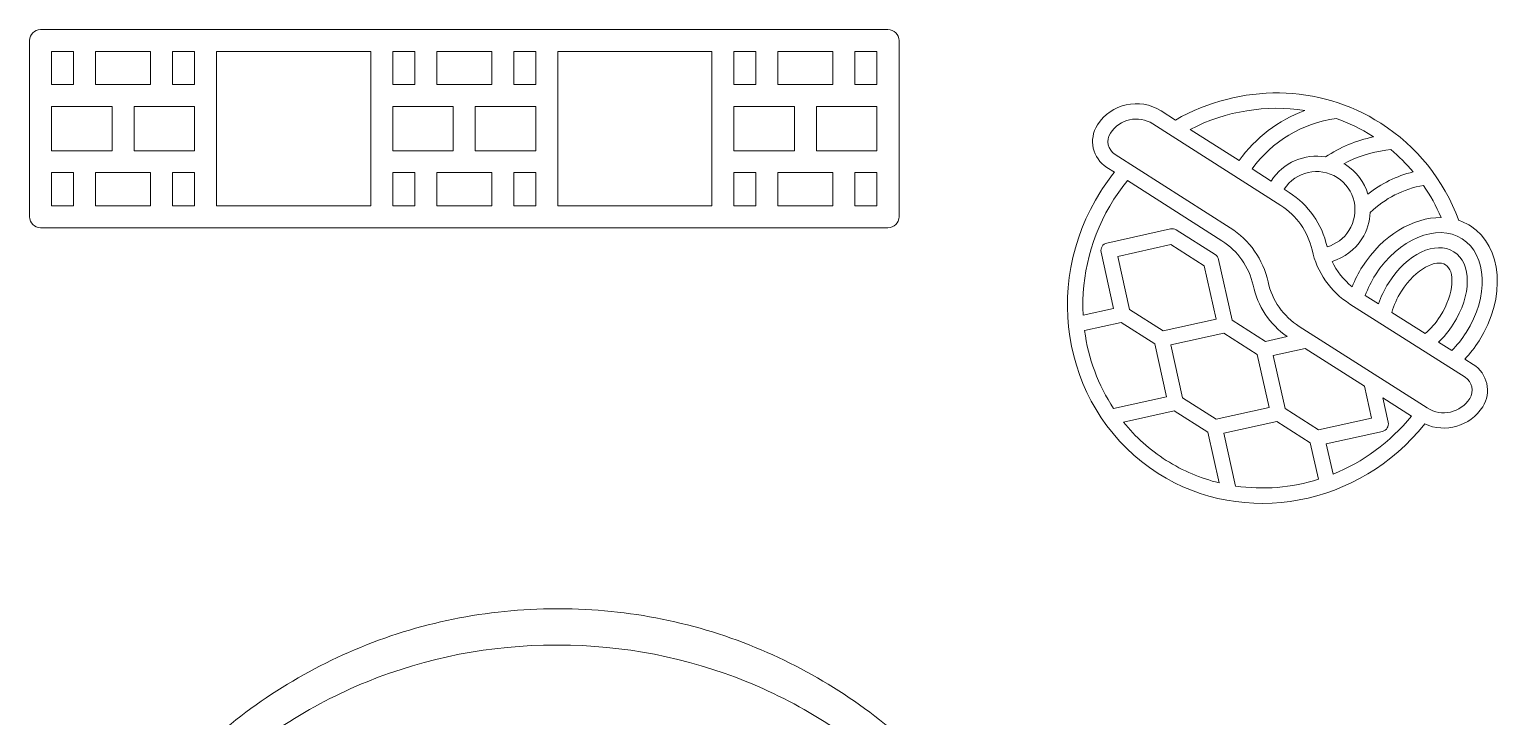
# Model space of a CAD drawing. Header units: millimetres. Extents: x -561 to 595, y -2347 to -7.
# Drawn here: x -484.3 to -48, y -209.4 to -6.5 of the extents above; entities that cross this region are included whole.
import ezdxf

# ---------------------------------------------------------------- set-up
doc = ezdxf.new("R2010")
doc.units = ezdxf.units.MM
doc.header["$MEASUREMENT"] = 0
doc.layers.add('Calque 1', color=7, linetype='Continuous', lineweight=0)

msp = doc.modelspace()

# ---------------------------------------------------------------- linework, layer by layer
at = {"layer": 'Calque 1'}
for points, knots in [([(-230.67, -6.51), (-230.67, -6.51), (-331.41, -6.51), (-331.41, -6.51), (-331.41, -6.51), (-331.42, -6.51), (-331.43, -6.51), (-331.44, -6.51), (-331.46, -6.51), (-331.47, -6.51), (-331.47, -6.51), (-481.04, -6.51), (-481.04, -6.51), (-482.84, -6.51), (-484.29, -7.97), (-484.29, -9.75), (-484.29, -9.75), (-484.29, -61.79), (-484.29, -61.79), (-484.29, -63.58), (-482.83, -65.03), (-481.04, -65.03), (-481.04, -65.03), (-481.03, -65.03), (-481.03, -65.03), (-481.03, -65.03), (-425.76, -65.03), (-425.76, -65.03), (-425.76, -65.03), (-425.76, -65.03), (-425.76, -65.03), (-425.76, -65.03), (-419.25, -65.03), (-419.25, -65.03), (-419.25, -65.03), (-419.25, -65.03), (-419.25, -65.03), (-419.25, -65.03), (-393.24, -65.03), (-393.24, -65.03), (-393.24, -65.03), (-393.24, -65.03), (-393.24, -65.03), (-393.24, -65.03), (-386.75, -65.03), (-386.75, -65.03), (-386.75, -65.03), (-337.97, -65.03), (-337.97, -65.03), (-337.97, -65.03), (-331.91, -65.03), (-331.91, -65.03), (-331.9, -65.03), (-331.9, -65.03), (-331.89, -65.03), (-331.89, -65.03), (-324.96, -65.03), (-324.96, -65.03), (-324.96, -65.03), (-324.96, -65.04), (-324.96, -65.04), (-324.96, -65.04), (-318.46, -65.04), (-318.46, -65.04), (-318.46, -65.04), (-318.46, -65.03), (-318.46, -65.03), (-318.46, -65.03), (-292.45, -65.03), (-292.45, -65.03), (-292.45, -65.03), (-292.45, -65.04), (-292.45, -65.04), (-292.45, -65.04), (-285.95, -65.04), (-285.95, -65.04), (-285.95, -65.04), (-237.17, -65.04), (-237.17, -65.04), (-237.17, -65.04), (-230.67, -65.04), (-230.67, -65.04), (-228.88, -65.04), (-227.42, -63.58), (-227.42, -61.79), (-227.42, -61.79), (-227.42, -9.76), (-227.42, -9.76), (-227.42, -7.97), (-228.88, -6.51), (-230.67, -6.51)], [0, 0, 0, 0, 1, 1, 1, 2, 2, 2, 3, 3, 3, 4, 4, 4, 5, 5, 5, 6, 6, 6, 7, 7, 7, 8, 8, 8, 9, 9, 9, 10, 10, 10, 11, 11, 11, 12, 12, 12, 13, 13, 13, 14, 14, 14, 15, 15, 15, 16, 16, 16, 17, 17, 17, 18, 18, 18, 19, 19, 19, 20, 20, 20, 21, 21, 21, 22, 22, 22, 23, 23, 23, 24, 24, 24, 25, 25, 25, 26, 26, 26, 27, 27, 27, 28, 28, 28, 29, 29, 29, 30, 30, 30, 30]), ([(-477.78, -13.01), (-477.78, -13.01), (-471.28, -13.01), (-471.28, -13.01), (-471.28, -13.01), (-471.28, -22.77), (-471.28, -22.77), (-471.28, -22.77), (-477.78, -22.77), (-477.78, -22.77), (-477.78, -22.77), (-477.78, -13.01), (-477.78, -13.01)], [0, 0, 0, 0, 1, 1, 1, 2, 2, 2, 3, 3, 3, 4, 4, 4, 4]), ([(-464.78, -13.01), (-464.78, -13.01), (-448.52, -13.01), (-448.52, -13.01), (-448.52, -13.01), (-448.52, -22.77), (-448.52, -22.77), (-448.52, -22.77), (-464.78, -22.77), (-464.78, -22.77), (-464.78, -22.77), (-464.78, -13.01), (-464.78, -13.01)], [0, 0, 0, 0, 1, 1, 1, 2, 2, 2, 3, 3, 3, 4, 4, 4, 4]), ([(-442.02, -13.01), (-442.02, -13.01), (-435.52, -13.01), (-435.52, -13.01), (-435.52, -13.01), (-435.52, -22.77), (-435.52, -22.77), (-435.52, -22.77), (-442.02, -22.77), (-442.02, -22.77), (-442.02, -22.77), (-442.02, -13.01), (-442.02, -13.01)], [0, 0, 0, 0, 1, 1, 1, 2, 2, 2, 3, 3, 3, 4, 4, 4, 4]), ([(-383.49, -58.53), (-383.49, -58.53), (-429.01, -58.53), (-429.01, -58.53), (-429.01, -58.53), (-429.01, -13.01), (-429.01, -13.01), (-429.01, -13.01), (-383.49, -13.01), (-383.49, -13.01), (-383.49, -13.01), (-383.49, -58.53), (-383.49, -58.53)], [0, 0, 0, 0, 1, 1, 1, 2, 2, 2, 3, 3, 3, 4, 4, 4, 4]), ([(-376.99, -13.01), (-376.99, -13.01), (-370.48, -13.01), (-370.48, -13.01), (-370.48, -13.01), (-370.48, -22.77), (-370.48, -22.77), (-370.48, -22.77), (-376.99, -22.77), (-376.99, -22.77), (-376.99, -22.77), (-376.99, -13.01), (-376.99, -13.01)], [0, 0, 0, 0, 1, 1, 1, 2, 2, 2, 3, 3, 3, 4, 4, 4, 4]), ([(-363.98, -13.01), (-363.98, -13.01), (-347.73, -13.01), (-347.73, -13.01), (-347.73, -13.01), (-347.73, -22.77), (-347.73, -22.77), (-347.73, -22.77), (-363.98, -22.77), (-363.98, -22.77), (-363.98, -22.77), (-363.98, -13.01), (-363.98, -13.01)], [0, 0, 0, 0, 1, 1, 1, 2, 2, 2, 3, 3, 3, 4, 4, 4, 4]), ([(-341.22, -13.01), (-341.22, -13.01), (-334.72, -13.01), (-334.72, -13.01), (-334.72, -13.01), (-334.72, -22.77), (-334.72, -22.77), (-334.72, -22.77), (-341.22, -22.77), (-341.22, -22.77), (-341.22, -22.77), (-341.22, -13.01), (-341.22, -13.01)], [0, 0, 0, 0, 1, 1, 1, 2, 2, 2, 3, 3, 3, 4, 4, 4, 4]), ([(-282.69, -58.53), (-282.69, -58.53), (-328.21, -58.53), (-328.21, -58.53), (-328.21, -58.53), (-328.21, -13.01), (-328.21, -13.01), (-328.21, -13.01), (-282.69, -13.01), (-282.69, -13.01), (-282.69, -13.01), (-282.69, -58.53), (-282.69, -58.53)], [0, 0, 0, 0, 1, 1, 1, 2, 2, 2, 3, 3, 3, 4, 4, 4, 4]), ([(-276.19, -13.01), (-276.19, -13.01), (-269.68, -13.01), (-269.68, -13.01), (-269.68, -13.01), (-269.68, -22.77), (-269.68, -22.77), (-269.68, -22.77), (-276.19, -22.77), (-276.19, -22.77), (-276.19, -22.77), (-276.19, -13.01), (-276.19, -13.01)], [0, 0, 0, 0, 1, 1, 1, 2, 2, 2, 3, 3, 3, 4, 4, 4, 4]), ([(-263.18, -13.01), (-263.18, -13.01), (-246.93, -13.01), (-246.93, -13.01), (-246.93, -13.01), (-246.93, -22.77), (-246.93, -22.77), (-246.93, -22.77), (-263.18, -22.77), (-263.18, -22.77), (-263.18, -22.77), (-263.18, -13.01), (-263.18, -13.01)], [0, 0, 0, 0, 1, 1, 1, 2, 2, 2, 3, 3, 3, 4, 4, 4, 4]), ([(-240.42, -13.01), (-240.42, -13.01), (-233.92, -13.01), (-233.92, -13.01), (-233.92, -13.01), (-233.92, -22.77), (-233.92, -22.77), (-233.92, -22.77), (-240.42, -22.77), (-240.42, -22.77), (-240.42, -22.77), (-240.42, -13.01), (-240.42, -13.01)], [0, 0, 0, 0, 1, 1, 1, 2, 2, 2, 3, 3, 3, 4, 4, 4, 4]), ([(-166.02, -47.23), (-166.02, -47.23), (-166.02, -47.23), (-166.02, -47.23), (-166.02, -47.23), (-163.77, -48.66), (-163.77, -48.66), (-165.18, -50.44), (-166.54, -52.27), (-167.77, -54.19), (-185.91, -82.69), (-178.34, -120.1), (-150.89, -137.57), (-125.55, -153.7), (-91.33, -147.23), (-72.09, -122.99), (-66.01, -125.75), (-58.66, -123.7), (-54.98, -117.92), (-52.29, -113.69), (-53.54, -108.07), (-57.76, -105.38), (-57.76, -105.38), (-60.23, -103.81), (-60.23, -103.81), (-58.68, -102.17), (-57.26, -100.38), (-56.02, -98.42), (-47.95, -85.75), (-49.12, -70.52), (-58.62, -64.48), (-59.71, -63.78), (-60.87, -63.26), (-62.07, -62.86), (-66.49, -50.89), (-74.4, -40.98), (-85.08, -34.18), (-103.33, -22.57), (-126.44, -22.26), (-145.75, -33.23), (-145.75, -33.23), (-150.01, -30.52), (-150.01, -30.52), (-156.34, -26.49), (-164.77, -28.36), (-168.81, -34.69), (-171.5, -38.92), (-170.25, -44.54), (-166.02, -47.23)], [0, 0, 0, 0, 1, 1, 1, 2, 2, 2, 3, 3, 3, 4, 4, 4, 5, 5, 5, 6, 6, 6, 7, 7, 7, 8, 8, 8, 9, 9, 9, 10, 10, 10, 11, 11, 11, 12, 12, 12, 13, 13, 13, 14, 14, 14, 15, 15, 15, 16, 16, 16, 16]), ([(-459.9, -29.26), (-459.9, -29.26), (-459.9, -42.28), (-459.9, -42.28), (-459.9, -42.28), (-477.78, -42.28), (-477.78, -42.28), (-477.78, -42.28), (-477.78, -29.26), (-477.78, -29.26), (-477.78, -29.26), (-459.9, -29.26), (-459.9, -29.26)], [0, 0, 0, 0, 1, 1, 1, 2, 2, 2, 3, 3, 3, 4, 4, 4, 4]), ([(-435.52, -42.28), (-435.52, -42.28), (-453.39, -42.28), (-453.39, -42.28), (-453.39, -42.28), (-453.39, -29.26), (-453.39, -29.26), (-453.39, -29.26), (-435.52, -29.26), (-435.52, -29.26), (-435.52, -29.26), (-435.52, -42.28), (-435.52, -42.28)], [0, 0, 0, 0, 1, 1, 1, 2, 2, 2, 3, 3, 3, 4, 4, 4, 4]), ([(-376.99, -29.26), (-376.99, -29.26), (-359.1, -29.26), (-359.1, -29.26), (-359.1, -29.26), (-359.1, -42.28), (-359.1, -42.28), (-359.1, -42.28), (-376.99, -42.28), (-376.99, -42.28), (-376.99, -42.28), (-376.99, -29.26), (-376.99, -29.26)], [0, 0, 0, 0, 1, 1, 1, 2, 2, 2, 3, 3, 3, 4, 4, 4, 4]), ([(-334.72, -42.28), (-334.72, -42.28), (-352.6, -42.28), (-352.6, -42.28), (-352.6, -42.28), (-352.6, -29.26), (-352.6, -29.26), (-352.6, -29.26), (-334.72, -29.26), (-334.72, -29.26), (-334.72, -29.26), (-334.72, -42.28), (-334.72, -42.28)], [0, 0, 0, 0, 1, 1, 1, 2, 2, 2, 3, 3, 3, 4, 4, 4, 4]), ([(-276.19, -29.26), (-276.19, -29.26), (-258.31, -29.26), (-258.31, -29.26), (-258.31, -29.26), (-258.31, -42.28), (-258.31, -42.28), (-258.31, -42.28), (-276.19, -42.28), (-276.19, -42.28), (-276.19, -42.28), (-276.19, -29.26), (-276.19, -29.26)], [0, 0, 0, 0, 1, 1, 1, 2, 2, 2, 3, 3, 3, 4, 4, 4, 4]), ([(-233.92, -42.28), (-233.92, -42.28), (-251.8, -42.28), (-251.8, -42.28), (-251.8, -42.28), (-251.8, -29.26), (-251.8, -29.26), (-251.8, -29.26), (-233.92, -29.26), (-233.92, -29.26), (-233.92, -29.26), (-233.92, -42.28), (-233.92, -42.28)], [0, 0, 0, 0, 1, 1, 1, 2, 2, 2, 3, 3, 3, 4, 4, 4, 4]), ([(-107.56, -30.44), (-115.32, -33.26), (-122.05, -38.4), (-126.93, -45.21), (-126.93, -45.21), (-141.4, -36), (-141.4, -36), (-130.68, -30.48), (-118.85, -28.64), (-107.56, -30.44)], [0, 0, 0, 0, 1, 1, 1, 2, 2, 2, 3, 3, 3, 3]), ([(-152.44, -34.35), (-152.44, -34.35), (-114.62, -58.43), (-114.62, -58.43), (-109.89, -61.44), (-106.62, -66.11), (-105.4, -71.58), (-103.92, -78.23), (-99.94, -83.91), (-94.19, -87.57), (-94.19, -87.57), (-60.2, -109.21), (-60.2, -109.21), (-58.08, -110.56), (-57.46, -113.37), (-58.8, -115.48), (-61.49, -119.7), (-67.11, -120.95), (-71.34, -118.26), (-71.34, -118.26), (-109.16, -94.18), (-109.16, -94.18), (-113.89, -91.17), (-117.16, -86.5), (-118.38, -81.03), (-119.86, -74.38), (-123.84, -68.7), (-129.59, -65.04), (-129.59, -65.04), (-163.59, -43.4), (-163.59, -43.4), (-165.7, -42.05), (-166.32, -39.24), (-164.98, -37.13), (-162.29, -32.91), (-156.67, -31.66), (-152.44, -34.35)], [0, 0, 0, 0, 1, 1, 1, 2, 2, 2, 3, 3, 3, 4, 4, 4, 5, 5, 5, 6, 6, 6, 7, 7, 7, 8, 8, 8, 9, 9, 9, 10, 10, 10, 11, 11, 11, 12, 12, 12, 12]), ([(-98.28, -32.8), (-98.28, -32.8), (-98.26, -32.8), (-98.26, -32.8), (-94.53, -34.11), (-90.93, -35.84), (-87.52, -38.01), (-87.42, -38.07), (-87.34, -38.14), (-87.25, -38.2), (-87.25, -38.2), (-87.25, -38.2), (-87.25, -38.2), (-87.25, -38.2), (-87.25, -38.2), (-87.25, -38.2), (-87.25, -38.2), (-87.25, -38.2), (-87.25, -38.2), (-92.29, -39.26), (-97.11, -41.27), (-101.42, -44.1), (-107.52, -43.08), (-113.93, -45.7), (-117.46, -51.24), (-117.46, -51.24), (-123.1, -47.65), (-123.1, -47.65), (-117.2, -39.53), (-108.3, -34.14), (-98.28, -32.8)], [0, 0, 0, 0, 1, 1, 1, 2, 2, 2, 3, 3, 3, 4, 4, 4, 5, 5, 5, 6, 6, 6, 7, 7, 7, 8, 8, 8, 9, 9, 9, 10, 10, 10, 10]), ([(-83.6, -42.15), (-83.6, -42.15), (-83.6, -42.15), (-83.6, -42.15), (-83.6, -42.15), (-82.16, -41.96), (-82.16, -41.96), (-79.75, -43.96), (-77.53, -46.16), (-75.53, -48.54), (-80.4, -49.75), (-84.96, -52), (-88.88, -55.11), (-89.96, -51.62), (-92.21, -48.48), (-95.53, -46.37), (-95.67, -46.28), (-95.81, -46.21), (-95.96, -46.12), (-92.11, -44.09), (-87.91, -42.73), (-83.6, -42.15)], [0, 0, 0, 0, 1, 1, 1, 2, 2, 2, 3, 3, 3, 4, 4, 4, 5, 5, 5, 6, 6, 6, 7, 7, 7, 7]), ([(-94.48, -65.86), (-95.99, -68.23), (-98.29, -69.91), (-100.95, -70.67), (-100.96, -70.64), (-100.96, -70.62), (-100.97, -70.59), (-102.45, -63.94), (-106.43, -58.26), (-112.18, -54.6), (-112.18, -54.6), (-113.63, -53.68), (-113.63, -53.68), (-110.27, -48.4), (-103.24, -46.84), (-97.96, -50.2), (-92.68, -53.56), (-91.12, -60.58), (-94.48, -65.86)], [0, 0, 0, 0, 1, 1, 1, 2, 2, 2, 3, 3, 3, 4, 4, 4, 5, 5, 5, 6, 6, 6, 6]), ([(-471.28, -58.53), (-471.28, -58.53), (-477.78, -58.53), (-477.78, -58.53), (-477.78, -58.53), (-477.78, -48.77), (-477.78, -48.77), (-477.78, -48.77), (-471.28, -48.77), (-471.28, -48.77), (-471.28, -48.77), (-471.28, -58.53), (-471.28, -58.53)], [0, 0, 0, 0, 1, 1, 1, 2, 2, 2, 3, 3, 3, 4, 4, 4, 4]), ([(-448.52, -58.53), (-448.52, -58.53), (-464.78, -58.53), (-464.78, -58.53), (-464.78, -58.53), (-464.78, -48.77), (-464.78, -48.77), (-464.78, -48.77), (-448.52, -48.77), (-448.52, -48.77), (-448.52, -48.77), (-448.52, -58.53), (-448.52, -58.53)], [0, 0, 0, 0, 1, 1, 1, 2, 2, 2, 3, 3, 3, 4, 4, 4, 4]), ([(-435.52, -58.53), (-435.52, -58.53), (-442.02, -58.53), (-442.02, -58.53), (-442.02, -58.53), (-442.02, -48.77), (-442.02, -48.77), (-442.02, -48.77), (-435.52, -48.77), (-435.52, -48.77), (-435.52, -48.77), (-435.52, -58.53), (-435.52, -58.53)], [0, 0, 0, 0, 1, 1, 1, 2, 2, 2, 3, 3, 3, 4, 4, 4, 4]), ([(-370.48, -58.53), (-370.48, -58.53), (-376.99, -58.53), (-376.99, -58.53), (-376.99, -58.53), (-376.99, -48.77), (-376.99, -48.77), (-376.99, -48.77), (-370.48, -48.77), (-370.48, -48.77), (-370.48, -48.77), (-370.48, -58.53), (-370.48, -58.53)], [0, 0, 0, 0, 1, 1, 1, 2, 2, 2, 3, 3, 3, 4, 4, 4, 4]), ([(-347.73, -58.53), (-347.73, -58.53), (-363.98, -58.53), (-363.98, -58.53), (-363.98, -58.53), (-363.98, -48.77), (-363.98, -48.77), (-363.98, -48.77), (-347.73, -48.77), (-347.73, -48.77), (-347.73, -48.77), (-347.73, -58.53), (-347.73, -58.53)], [0, 0, 0, 0, 1, 1, 1, 2, 2, 2, 3, 3, 3, 4, 4, 4, 4]), ([(-334.72, -58.53), (-334.72, -58.53), (-341.22, -58.53), (-341.22, -58.53), (-341.22, -58.53), (-341.22, -48.77), (-341.22, -48.77), (-341.22, -48.77), (-334.72, -48.77), (-334.72, -48.77), (-334.72, -48.77), (-334.72, -58.53), (-334.72, -58.53)], [0, 0, 0, 0, 1, 1, 1, 2, 2, 2, 3, 3, 3, 4, 4, 4, 4]), ([(-269.68, -58.53), (-269.68, -58.53), (-276.19, -58.53), (-276.19, -58.53), (-276.19, -58.53), (-276.19, -48.77), (-276.19, -48.77), (-276.19, -48.77), (-269.68, -48.77), (-269.68, -48.77), (-269.68, -48.77), (-269.68, -58.53), (-269.68, -58.53)], [0, 0, 0, 0, 1, 1, 1, 2, 2, 2, 3, 3, 3, 4, 4, 4, 4]), ([(-246.93, -58.53), (-246.93, -58.53), (-263.18, -58.53), (-263.18, -58.53), (-263.18, -58.53), (-263.18, -48.77), (-263.18, -48.77), (-263.18, -48.77), (-246.93, -48.77), (-246.93, -48.77), (-246.93, -48.77), (-246.93, -58.53), (-246.93, -58.53)], [0, 0, 0, 0, 1, 1, 1, 2, 2, 2, 3, 3, 3, 4, 4, 4, 4]), ([(-233.92, -58.53), (-233.92, -58.53), (-240.42, -58.53), (-240.42, -58.53), (-240.42, -58.53), (-240.42, -48.77), (-240.42, -48.77), (-240.42, -48.77), (-233.92, -48.77), (-233.92, -48.77), (-233.92, -48.77), (-233.92, -58.53), (-233.92, -58.53)], [0, 0, 0, 0, 1, 1, 1, 2, 2, 2, 3, 3, 3, 4, 4, 4, 4]), ([(-163.94, -56.63), (-162.71, -54.71), (-161.35, -52.88), (-159.92, -51.11), (-159.92, -51.11), (-159.92, -51.11), (-159.92, -51.11), (-159.92, -51.11), (-132.03, -68.87), (-132.03, -68.87), (-127.3, -71.88), (-124.03, -76.55), (-122.81, -82.02), (-121.44, -88.21), (-117.88, -93.53), (-112.77, -97.19), (-112.77, -97.19), (-119.13, -98.6), (-119.13, -98.6), (-119.13, -98.6), (-129.03, -92.3), (-129.03, -92.3), (-129.03, -92.3), (-133, -74.42), (-133, -74.42), (-133.13, -73.83), (-133.49, -73.32), (-134, -72.99), (-134, -72.99), (-145.49, -65.68), (-145.49, -65.68), (-145.99, -65.36), (-146.61, -65.25), (-147.2, -65.38), (-147.2, -65.38), (-166, -69.56), (-166, -69.56), (-167.22, -69.83), (-167.99, -71.04), (-167.72, -72.26), (-167.72, -72.26), (-164.04, -88.85), (-164.04, -88.85), (-164.04, -88.85), (-173.02, -90.84), (-173.02, -90.84), (-173.63, -79.27), (-170.72, -67.28), (-163.94, -56.63)], [0, 0, 0, 0, 1, 1, 1, 2, 2, 2, 3, 3, 3, 4, 4, 4, 5, 5, 5, 6, 6, 6, 7, 7, 7, 8, 8, 8, 9, 9, 9, 10, 10, 10, 11, 11, 11, 12, 12, 12, 13, 13, 13, 14, 14, 14, 15, 15, 15, 16, 16, 16, 16]), ([(-72.48, -52.52), (-70.45, -55.48), (-68.7, -58.65), (-67.28, -62.02), (-75.48, -61.95), (-84.62, -67.28), (-90.48, -76.48), (-90.48, -76.48), (-90.48, -76.48), (-90.48, -76.48), (-91.71, -78.4), (-92.72, -80.41), (-93.54, -82.47), (-96.1, -80.45), (-98.11, -77.88), (-99.47, -74.96), (-95.85, -73.87), (-92.72, -71.55), (-90.65, -68.3), (-89.12, -65.88), (-88.33, -63.2), (-88.2, -60.52), (-83.87, -56.38), (-78.38, -53.59), (-72.48, -52.52)], [0, 0, 0, 0, 1, 1, 1, 2, 2, 2, 3, 3, 3, 4, 4, 4, 5, 5, 5, 6, 6, 6, 7, 7, 7, 8, 8, 8, 8]), ([(-61.06, -68.3), (-53.67, -73.01), (-53.13, -85.43), (-59.85, -95.98), (-59.85, -95.98), (-59.85, -95.98), (-59.85, -95.98), (-61.1, -97.95), (-62.54, -99.74), (-64.13, -101.32), (-64.13, -101.32), (-68.03, -98.85), (-68.03, -98.85), (-66.43, -97.32), (-64.94, -95.54), (-63.68, -93.54), (-58.21, -84.96), (-58.13, -75.55), (-63.5, -72.13), (-68.87, -68.72), (-77.36, -72.77), (-82.82, -81.36), (-84.09, -83.35), (-85.08, -85.45), (-85.78, -87.55), (-85.78, -87.55), (-89.68, -85.06), (-89.68, -85.06), (-88.91, -82.95), (-87.9, -80.89), (-86.65, -78.92), (-79.93, -68.36), (-68.45, -63.6), (-61.06, -68.3)], [0, 0, 0, 0, 1, 1, 1, 2, 2, 2, 3, 3, 3, 4, 4, 4, 5, 5, 5, 6, 6, 6, 7, 7, 7, 8, 8, 8, 9, 9, 9, 10, 10, 10, 11, 11, 11, 11]), ([(-149.42, -95.47), (-149.42, -95.47), (-159.32, -89.16), (-159.32, -89.16), (-159.32, -89.16), (-162.8, -73.49), (-162.8, -73.49), (-162.8, -73.49), (-147.13, -70.02), (-147.13, -70.02), (-147.13, -70.02), (-137.23, -76.32), (-137.23, -76.32), (-137.23, -76.32), (-133.75, -91.99), (-133.75, -91.99), (-133.75, -91.99), (-149.42, -95.47), (-149.42, -95.47)], [0, 0, 0, 0, 1, 1, 1, 2, 2, 2, 3, 3, 3, 4, 4, 4, 5, 5, 5, 6, 6, 6, 6]), ([(-67.51, -91.11), (-68.8, -93.14), (-70.34, -94.91), (-72, -96.32), (-72, -96.32), (-81.82, -90.07), (-81.82, -90.07), (-81.24, -87.97), (-80.29, -85.83), (-78.99, -83.79), (-74.68, -77.02), (-68.65, -74.23), (-65.94, -75.96), (-63.22, -77.69), (-63.2, -84.34), (-67.51, -91.11)], [0, 0, 0, 0, 1, 1, 1, 2, 2, 2, 3, 3, 3, 4, 4, 4, 5, 5, 5, 5]), ([(-172.59, -95.4), (-172.59, -95.4), (-161.76, -92.99), (-161.76, -92.99), (-161.76, -92.99), (-151.85, -99.29), (-151.85, -99.29), (-151.85, -99.29), (-148.37, -114.96), (-148.37, -114.96), (-148.37, -114.96), (-164.03, -118.44), (-164.03, -118.44), (-168.6, -111.53), (-171.49, -103.63), (-172.59, -95.4)], [0, 0, 0, 0, 1, 1, 1, 2, 2, 2, 3, 3, 3, 4, 4, 4, 5, 5, 5, 5]), ([(-131.47, -96.13), (-131.47, -96.13), (-121.57, -102.43), (-121.57, -102.43), (-121.57, -102.43), (-118.09, -118.1), (-118.09, -118.1), (-118.09, -118.1), (-133.75, -121.58), (-133.75, -121.58), (-133.75, -121.58), (-143.65, -115.28), (-143.65, -115.28), (-143.65, -115.28), (-147.13, -99.61), (-147.13, -99.61), (-147.13, -99.61), (-131.47, -96.13), (-131.47, -96.13)], [0, 0, 0, 0, 1, 1, 1, 2, 2, 2, 3, 3, 3, 4, 4, 4, 5, 5, 5, 6, 6, 6, 6]), ([(-116.85, -102.75), (-116.85, -102.75), (-107.45, -100.66), (-107.45, -100.66), (-107.45, -100.66), (-89.89, -111.84), (-89.89, -111.84), (-89.89, -111.84), (-87.8, -121.24), (-87.8, -121.24), (-87.8, -121.24), (-103.47, -124.72), (-103.47, -124.72), (-103.47, -124.72), (-113.37, -118.41), (-113.37, -118.41), (-113.37, -118.41), (-116.85, -102.75), (-116.85, -102.75)], [0, 0, 0, 0, 1, 1, 1, 2, 2, 2, 3, 3, 3, 4, 4, 4, 5, 5, 5, 6, 6, 6, 6]), ([(-99.2, -137.81), (-99.2, -137.81), (-101.18, -128.86), (-101.18, -128.86), (-101.18, -128.86), (-84.6, -125.18), (-84.6, -125.18), (-83.37, -124.9), (-82.6, -123.69), (-82.88, -122.47), (-82.88, -122.47), (-82.88, -122.47), (-82.88, -122.47), (-82.88, -122.47), (-84.47, -115.28), (-84.47, -115.28), (-84.47, -115.28), (-76.02, -120.66), (-76.02, -120.66), (-82.37, -128.49), (-90.42, -134.27), (-99.2, -137.81)], [0, 0, 0, 0, 1, 1, 1, 2, 2, 2, 3, 3, 3, 4, 4, 4, 5, 5, 5, 6, 6, 6, 7, 7, 7, 7]), ([(-148.45, -133.74), (-153.38, -130.61), (-157.6, -126.77), (-161.1, -122.44), (-161.1, -122.44), (-161.1, -122.44), (-161.1, -122.44), (-161.1, -122.44), (-146.09, -119.1), (-146.09, -119.1), (-146.09, -119.1), (-136.19, -125.41), (-136.19, -125.41), (-136.19, -125.41), (-132.87, -140.37), (-132.87, -140.37), (-138.29, -139.05), (-143.55, -136.86), (-148.45, -133.74)], [0, 0, 0, 0, 1, 1, 1, 2, 2, 2, 3, 3, 3, 4, 4, 4, 5, 5, 5, 6, 6, 6, 6]), ([(-128.01, -141.32), (-128.01, -141.32), (-128.01, -141.32), (-128.01, -141.32), (-128.01, -141.32), (-131.47, -125.72), (-131.47, -125.72), (-131.47, -125.72), (-115.81, -122.24), (-115.81, -122.24), (-115.81, -122.24), (-105.9, -128.54), (-105.9, -128.54), (-105.9, -128.54), (-103.51, -139.34), (-103.51, -139.34), (-111.45, -141.82), (-119.84, -142.52), (-128.01, -141.32)], [0, 0, 0, 0, 1, 1, 1, 2, 2, 2, 3, 3, 3, 4, 4, 4, 5, 5, 5, 6, 6, 6, 6]), ([(-327.86, -2142.5), (-327.86, -2142.5), (-328.58, -2142.5), (-328.58, -2142.5), (-349.26, -2142.5), (-369.37, -2138.41), (-388.33, -2130.35), (-406.63, -2122.58), (-423.08, -2111.47), (-437.23, -2097.32), (-451.37, -2083.17), (-462.49, -2066.72), (-470.26, -2048.43), (-478.32, -2029.46), (-482.4, -2009.36), (-482.4, -1988.68), (-482.4, -1988.68), (-482.4, -331.39), (-482.4, -331.39), (-482.4, -310.71), (-478.32, -290.61), (-470.26, -271.64), (-462.49, -253.34), (-451.37, -236.89), (-437.23, -222.75), (-423.08, -208.6), (-406.63, -197.49), (-388.33, -189.72), (-369.37, -181.66), (-349.26, -177.57), (-328.58, -177.57), (-328.58, -177.57), (-327.86, -177.57), (-327.86, -177.57), (-307.18, -177.57), (-287.08, -181.66), (-268.11, -189.72), (-249.81, -197.49), (-233.36, -208.6), (-219.22, -222.75), (-205.07, -236.89), (-193.96, -253.34), (-186.18, -271.64), (-178.13, -290.61), (-174.04, -310.71), (-174.04, -331.39), (-174.04, -331.39), (-174.04, -1988.68), (-174.04, -1988.68), (-174.04, -2009.36), (-178.13, -2029.46), (-186.18, -2048.43), (-193.96, -2066.72), (-205.07, -2083.17), (-219.22, -2097.32), (-233.36, -2111.47), (-249.81, -2122.58), (-268.11, -2130.35), (-287.08, -2138.41), (-307.18, -2142.5), (-327.86, -2142.5)], [0, 0, 0, 0, 1, 1, 1, 2, 2, 2, 3, 3, 3, 4, 4, 4, 5, 5, 5, 6, 6, 6, 7, 7, 7, 8, 8, 8, 9, 9, 9, 10, 10, 10, 11, 11, 11, 12, 12, 12, 13, 13, 13, 14, 14, 14, 15, 15, 15, 16, 16, 16, 17, 17, 17, 18, 18, 18, 19, 19, 19, 20, 20, 20, 20]), ([(-328.87, -188.29), (-348.16, -188.29), (-366.9, -191.94), (-384.58, -199.12), (-401.65, -206.07), (-417.01, -216), (-430.23, -228.64), (-443.44, -241.29), (-453.82, -255.99), (-461.08, -272.33), (-468.59, -289.24), (-472.39, -307.18), (-472.39, -325.63), (-472.39, -325.63), (-472.39, -1993.17), (-472.39, -1993.17), (-472.39, -2011.62), (-468.59, -2029.56), (-461.08, -2046.47), (-453.82, -2062.81), (-443.44, -2077.51), (-430.23, -2090.16), (-417.01, -2102.8), (-401.65, -2112.73), (-384.58, -2119.68), (-366.9, -2126.86), (-348.16, -2130.51), (-328.87, -2130.51), (-328.87, -2130.51), (-328.11, -2130.51), (-328.11, -2130.51), (-308.83, -2130.51), (-290.09, -2126.86), (-272.41, -2119.68), (-255.33, -2112.73), (-239.97, -2102.8), (-226.76, -2090.16), (-213.54, -2077.51), (-203.16, -2062.81), (-195.91, -2046.47), (-188.4, -2029.56), (-184.59, -2011.62), (-184.59, -1993.17), (-184.59, -1993.17), (-184.59, -325.63), (-184.59, -325.63), (-184.59, -307.18), (-188.4, -289.24), (-195.91, -272.33), (-203.16, -255.99), (-213.54, -241.29), (-226.76, -228.64), (-239.97, -216), (-255.33, -206.07), (-272.41, -199.12), (-290.09, -191.94), (-308.83, -188.29), (-328.11, -188.29), (-328.11, -188.29), (-328.87, -188.29), (-328.87, -188.29)], [0, 0, 0, 0, 1, 1, 1, 2, 2, 2, 3, 3, 3, 4, 4, 4, 5, 5, 5, 6, 6, 6, 7, 7, 7, 8, 8, 8, 9, 9, 9, 10, 10, 10, 11, 11, 11, 12, 12, 12, 13, 13, 13, 14, 14, 14, 15, 15, 15, 16, 16, 16, 17, 17, 17, 18, 18, 18, 19, 19, 19, 20, 20, 20, 20])]:
    msp.add_open_spline(points, degree=3, knots=knots, dxfattribs=at)

doc.saveas('drawing.dxf')
